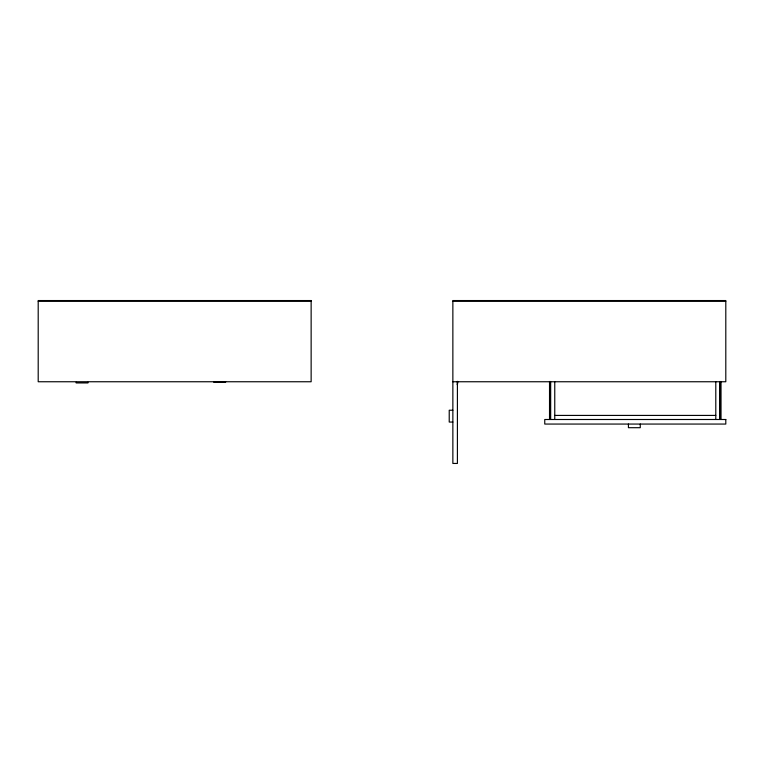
<?xml version="1.0" encoding="UTF-8"?>
<svg xmlns="http://www.w3.org/2000/svg" width="764" height="764" viewBox="0 0 764 764"><rect width="100%" height="100%" fill="white"/><g stroke="black" fill="none" stroke-linecap="round" stroke-linejoin="round"><path stroke-width="1.15" d="M457.378 384.846L457.397 381.828M457.856 381.828L457.388 384.731M38.2 301.236L311.139 301.236M452.861 301.236L725.8 301.236M452.861 381.752L725.8 381.752L725.8 300.548L452.861 300.548L452.861 463.452L457.407 463.452L457.407 381.322M452.861 410.23L449.222 410.23L449.222 422.053L452.861 422.053M554.76 415.415L715.792 415.415M721.025 381.456L721.025 419.503M720.118 381.456L720.118 419.503M719.889 381.857L719.889 419.503M715.792 381.857L715.792 419.503M640.261 424.058L640.261 427.697L628.428 427.697L628.428 424.058M554.76 381.857L554.76 419.503M550.663 381.857L550.663 419.503M550.433 381.456L550.433 419.503M549.526 381.456L549.526 419.503M225.6 381.522L225.6 382.201L213.767 382.201L213.767 381.522M87.965 382.248L87.965 382.936L76.142 382.936L76.142 382.248M311.139 300.548L38.2 300.548L38.2 381.752L311.139 381.752L311.139 300.548M725.8 419.503L544.751 419.503L544.751 424.058L725.8 424.058L725.8 419.503"/></g></svg>
